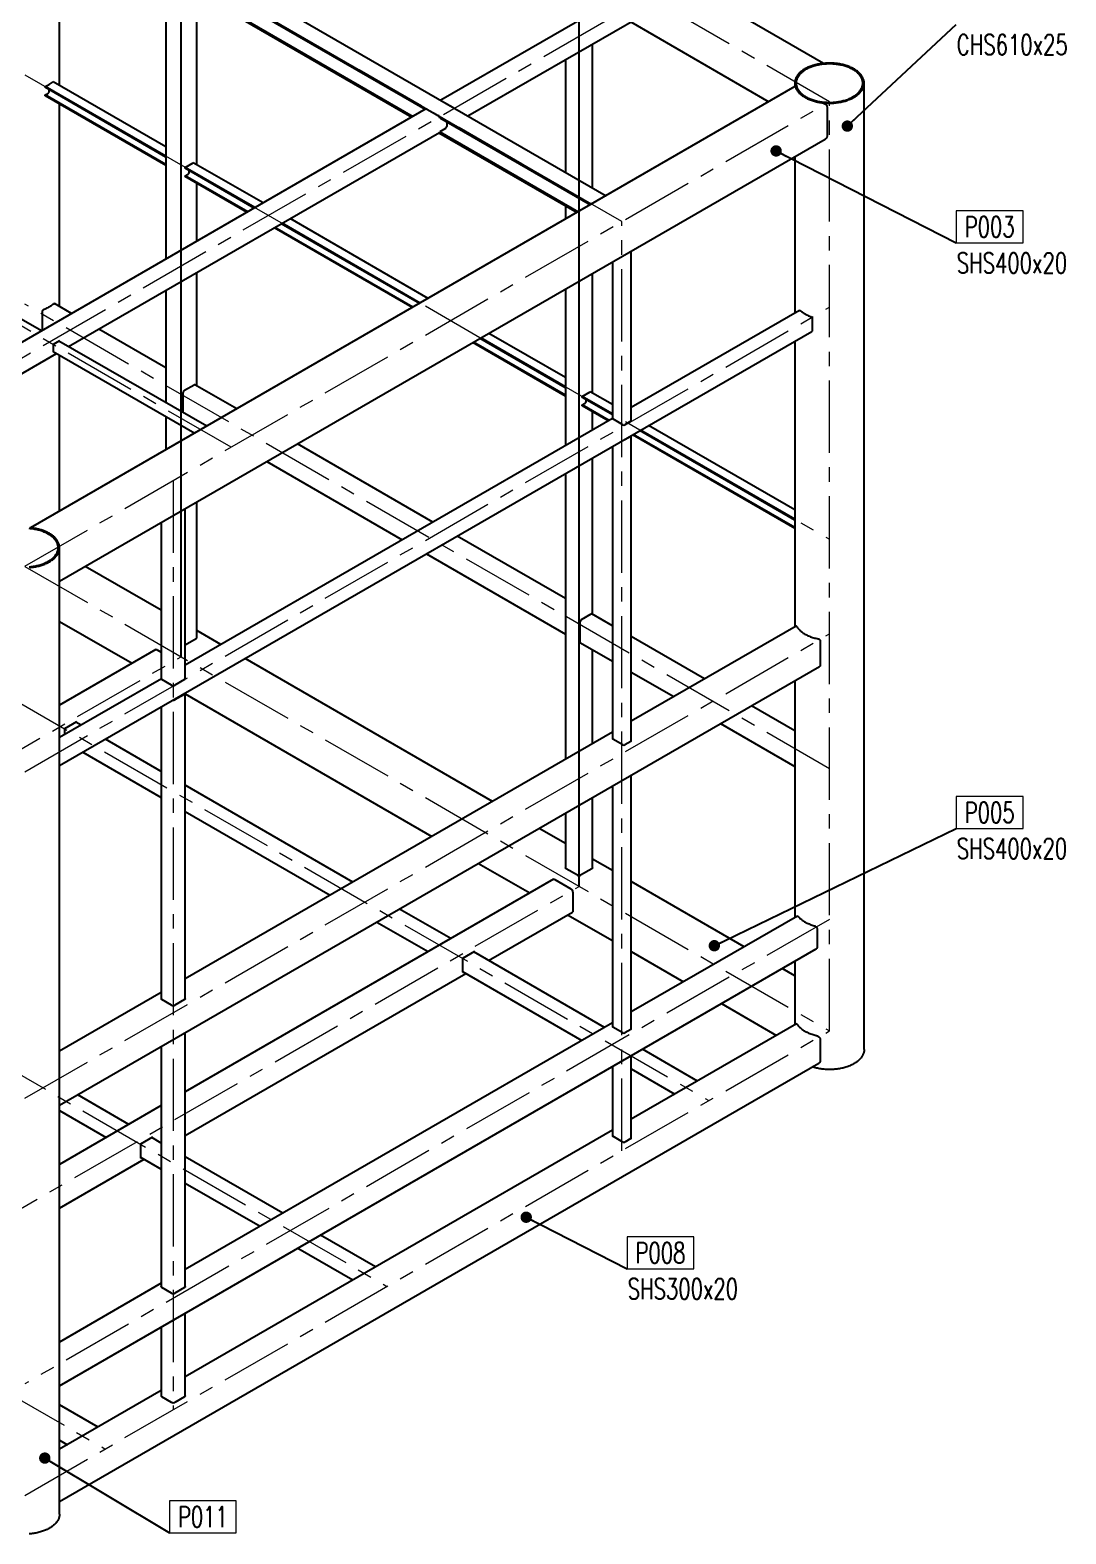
# Model space of a CAD drawing. Header units: millimetres. Extents: x 175738 to 196759, y -70231 to 13866.
# Drawn here: x 183631 to 188183, y 3687 to 10295 of the extents above; entities that cross this region are included whole.
import ezdxf
from ezdxf.enums import TextEntityAlignment as Align

# ---------------------------------------------------------------- set-up
doc = ezdxf.new("R2010")
doc.units = ezdxf.units.MM
doc.linetypes.add('CENTER', pattern=[10.16, 6.35, -1.27, 1.27, -1.27])
doc.linetypes.add('ISO_04W018', pattern=[5.48, 4.3, -0.54, 0.1, -0.54])
for name, color, linetype, lineweight in [('13-LIN-018-CENT', 1, 'ISO_04W018', 9), ('24-SYM-025-SP', 2, 'Continuous', 15), ('34-TXT-018', 1, 'Continuous', 13)]:
    doc.layers.add(name, color=color, linetype=linetype, lineweight=lineweight)
doc.styles.add('NEW', font='romans.shx', dxfattribs={"width": 0.7})
doc.styles.add('SLDTEXTSTYLE0', font='TXT', dxfattribs={"width": 0.605})
doc.dimstyles.new('1 to 100 AEG', dxfattribs={"dimscale": 100, "dimtxt": 2.5, "dimasz": 2.5, "dimexe": 1.5, "dimexo": 1.5, "dimgap": 0.725, "dimtad": 1, "dimdec": 0, "dimrnd": 1e-09, "dimzin": 12, "dimdsep": 46, "dimtxsty": 'SLDTEXTSTYLE0', "dimcen": 0.09, "dimadec": 0, "dimazin": 3, "dimtfac": 1, "dimtdec": 0, "dimtofl": 0, "dimtmove": 0, "dimatfit": 3, "dimfxl": 1, "dimtfill": 1, "dimfrac": 2, "dimtolj": 1, "dimtzin": 12, "dimarcsym": 0})

msp = doc.modelspace()

# ---------------------------------------------------------------- linework, layer by layer
at = {"color": 7, "linetype": 'Continuous', "lineweight": 25}
for p, q in [((187118.49, 10148.45), (183759.86, 12087.34)), ((184295.7, 7541.58), (184295.7, 11624.28)), ((182798.86, 11508.75), (186162.36, 9567.05)), ((182735.22, 11472.02), (186098.72, 9530.31)), ((182735.22, 11466.3), (185367.66, 9946.63)), ((183258.13, 11102.37), (185313.91, 9915.6)), ((183253.18, 11099.52), (185308.96, 9912.74)), ((183760.96, 10051.46), (183760.96, 10806.38)), ((186043.6, 6532.54), (186043.6, 10615.24)), ((184227.59, 10537), (184227.59, 9288.48)), ((184363.8, 9703.45), (184363.8, 10458.37)), ((186243.77, 10452.4), (185436.25, 9986.22)), ((185555.25, 9917.52), (186303.27, 10349.34)), ((186270.58, 10330.48), (186877.69, 9980)), ((183681.29, 8973.11), (181589.23, 10180.83)), ((186103.09, 9601.26), (186103.09, 10233.79)), ((185984.1, 10165.09), (185984.1, 9669.96)), ((187109.41, 10147.35), (187108.75, 10147.31)), ((186992.57, 10046.31), (183633.96, 8107.43)), ((184227.59, 9741.25), (183697.15, 10047.47)), ((183697.15, 10043.39), (183697.15, 10047.47)), ((184227.59, 9782.07), (183732.51, 10067.88)), ((186991.49, 10061.65), (186991.49, 10045.69)), ((186995.62, 10082), (186995.27, 10081.03)), ((187296.49, 5815.64), (187296.49, 10061.65)), ((184227.59, 9737.17), (183697.15, 10043.39)), ((184227.59, 9704.51), (183697.15, 10010.73)), ((183697.15, 10006.64), (183697.15, 10010.73)), ((184227.59, 9700.43), (183697.15, 10006.64)), ((183715.22, 10024.38), (183715.22, 10032.96)), ((185439.17, 9984.53), (185488.67, 9955.96)), ((185370.53, 9948.29), (182882.34, 8511.89)), ((183760.96, 9080.31), (183760.96, 9969.81)), ((185375.53, 9947.79), (185425.03, 9919.22)), ((187133.29, 9957.5), (187133.29, 9826.86)), ((185431.78, 9909.61), (186093.77, 9527.45)), ((185456.79, 9861.99), (185431.78, 9847.55)), ((185431.78, 9847.55), (186040.02, 9496.42)), ((185459.24, 9865.48), (185462.42, 9870.99)), ((185462.42, 9891.92), (185462.42, 9870.99)), ((183760.96, 7873.29), (187125.7, 9815.71)), ((183800.3, 8904.41), (185430.03, 9845.24)), ((185427.96, 9844.04), (186035.07, 9493.56)), ((186991.49, 9738.23), (186991.49, 9050.9)), ((184313.37, 9691.73), (184348.73, 9712.15)), ((184619.75, 9514.87), (184313.37, 9691.73)), ((184313.37, 9687.65), (184313.37, 9691.73)), ((184616.21, 9512.83), (184313.37, 9687.65)), ((184313.37, 9654.99), (184325.75, 9662.13)), ((184587.92, 9496.5), (184313.37, 9654.99)), ((184313.37, 9650.91), (184313.37, 9654.99)), ((184584.39, 9494.46), (184313.37, 9650.91)), ((184329.99, 9669.48), (184329.99, 9678.06)), ((184655.1, 9535.28), (184348.73, 9712.15)), ((184363.8, 9367.11), (184363.8, 9621.8)), ((185984.1, 9522.99), (185984.1, 9464.14)), ((185381.22, 9116.1), (184774.11, 9466.58)), ((185310.5, 9075.28), (184703.39, 9425.76)), ((185314.04, 9077.32), (184706.93, 9427.8)), ((185342.33, 9093.65), (184735.22, 9444.13)), ((185345.86, 9095.69), (184738.75, 9446.17)), ((186273.45, 8578.44), (186273.45, 9323.72)), ((186190.28, 9275.71), (186190.28, 8588.65)), ((184363.8, 8732.3), (184363.8, 9229.71)), ((186103.09, 8699.37), (186103.09, 9225.37)), ((184227.59, 9151.08), (184227.59, 8657.74)), ((185984.1, 9156.68), (185984.1, 8469.34)), ((183686.46, 8976.1), (183686.46, 9059.38)), ((183813.97, 9049.7), (183738.25, 9093.42)), ((187012.86, 9063.24), (186273.45, 8636.38)), ((187068.22, 9027.17), (187068.22, 8974.91)), ((183760.54, 8929.75), (183732.26, 8913.42)), ((184407.41, 8553.93), (183758.47, 8928.56)), ((183760.54, 8927.36), (183760.54, 8929.75)), ((183760.96, 7062.97), (187066.12, 8971)), ((184227.59, 8810.92), (183932.98, 8981)), ((185984.1, 8686.42), (185576.8, 8921.55)), ((185984.1, 8690.5), (185580.33, 8923.59)), ((185984.1, 8723.16), (185608.62, 8939.92)), ((185984.1, 8727.25), (185612.16, 8941.96)), ((185984.1, 8768.07), (185647.51, 8962.37)), ((186991.49, 8927.92), (186991.49, 7672.81)), ((183001.35, 8443.19), (183747.87, 8874.14)), ((183732.26, 8913.42), (183732.26, 8880.76)), ((183732.26, 8883.15), (184354.98, 8523.67)), ((183732.26, 8880.76), (183734.33, 8881.96)), ((183760.96, 8180.75), (183760.96, 8866.59)), ((184310.19, 8712.37), (184351.91, 8736.45)), ((184540.09, 8630.53), (184355.91, 8736.85)), ((184304.53, 8613.57), (184304.53, 8702.57)), ((186057.74, 8684.73), (186093.09, 8705.14)), ((186190.28, 8608.22), (186057.74, 8684.73)), ((186057.74, 8680.65), (186057.74, 8684.73)), ((186190.28, 8604.14), (186057.74, 8680.65)), ((186074.35, 8662.48), (186074.35, 8671.06)), ((186190.28, 8649.04), (186093.09, 8705.14)), ((184227.59, 8597.2), (184227.59, 8450.13)), ((184304.54, 8613.32), (184304.53, 8613.57)), ((186057.74, 8647.99), (186070.11, 8655.13)), ((186175.65, 8579.92), (186057.74, 8647.99)), ((186057.74, 8643.91), (186057.74, 8647.99)), ((186172.11, 8577.88), (186057.74, 8643.91)), ((186103.09, 8538.04), (186103.09, 8617.72)), ((186190.3, 8588.38), (184312.97, 7504.62)), ((186236.25, 8560.61), (186192.12, 8586.08)), ((186271.6, 8575.87), (186245.16, 8560.61)), ((186991.49, 8141.61), (186310.45, 8534.76)), ((186991.49, 8145.69), (186313.99, 8536.8)), ((186991.49, 8186.51), (186349.35, 8557.21)), ((185401.7, 8133.13), (184806.38, 8476.8)), ((186190.28, 8465.39), (186190.28, 7181.99)), ((186245.16, 8495.28), (186271.6, 8510.55)), ((186273.45, 7171.78), (186273.45, 8513.12)), ((186991.49, 8104.86), (186278.63, 8516.39)), ((186991.49, 8108.95), (186282.16, 8518.43)), ((184671.57, 8398.98), (185266.89, 8055.31)), ((186103.09, 7728.22), (186103.09, 8415.06)), ((185984.1, 8346.36), (185984.1, 7091.26)), ((184363.8, 7623.23), (184363.8, 8221.3)), ((184208.12, 8131.43), (184208.12, 7445.53)), ((184312.97, 7445.53), (184312.97, 8191.96)), ((183643.69, 8106.29), (183642.8, 8106.36)), ((185984.1, 7796.92), (185508.21, 8071.64)), ((183756.86, 8040.88), (183756.83, 8040.98)), ((183760.96, 3774.62), (183760.96, 8020.63)), ((184208.12, 7745.87), (183874.18, 7938.65)), ((185373.41, 7993.82), (185984.1, 7641.27)), ((183760.96, 7696.55), (184079.33, 7512.76)), ((186048.9, 7606.57), (186048.9, 7695.57)), ((186054.56, 7705.37), (186096.28, 7729.45)), ((186190.28, 7677.89), (186100.27, 7729.85)), ((186997.8, 7676.46), (186273.45, 7258.3)), ((184361.95, 7620.66), (184312.97, 7592.39)), ((184469.49, 7594.98), (184363.8, 7656)), ((186050.56, 7602.91), (186190.28, 7522.25)), ((186595.28, 7444.09), (186273.45, 7629.88)), ((187103.13, 7612.09), (187103.13, 7502.68)), ((184183.38, 7572.82), (183760.96, 7328.96)), ((184189.63, 7572.2), (184208.12, 7561.53)), ((185663.08, 6905.94), (184576.01, 7533.49)), ((186103.09, 7159.95), (186103.09, 7572.58)), ((183760.96, 5570.57), (187100.55, 7498.48)), ((186273.45, 7474.23), (186460.48, 7366.26)), ((184208.37, 7444.24), (183760.96, 7185.95)), ((184253.47, 7416.95), (184211.05, 7441.45)), ((184310.04, 7441.45), (184267.62, 7416.95)), ((186991.49, 7435.52), (186991.49, 6395.44)), ((184310.04, 7376.12), (184267.62, 7351.63)), ((184312.97, 6038.87), (184312.97, 7380.2)), ((184312.97, 7377.88), (185396.78, 6752.21)), ((184208.12, 7321.11), (184208.12, 6038.87)), ((186991.49, 7215.36), (186800.8, 7325.44)), ((183836.08, 7255.84), (183783.04, 7225.23)), ((183783.04, 7225.23), (183783.04, 7198.7)), ((183855.74, 7240.67), (183832.76, 7253.93)), ((183836.08, 7252.02), (183836.08, 7255.84)), ((186190.28, 7210.28), (184312.97, 6126.54)), ((186666, 7247.62), (186991.49, 7059.72)), ((184208.12, 7037.24), (183962.25, 7179.18)), ((186236.25, 7153.94), (186192.12, 7179.42)), ((186271.6, 7169.21), (186245.16, 7153.94)), ((183862.81, 7121.77), (184208.12, 6922.42)), ((186273.45, 5906.76), (186273.45, 7021.01)), ((185049.32, 6551.62), (184312.97, 6976.71)), ((186190.28, 6972.99), (186190.28, 5916.97)), ((186103.09, 6614.19), (186103.09, 6922.66)), ((184312.97, 6861.89), (184949.88, 6494.21)), ((185984.1, 6853.97), (185984.1, 6614.19)), ((185984.1, 6720.62), (185868.6, 6787.29)), ((185602.3, 6633.56), (185827.23, 6503.72)), ((186036.52, 6581.54), (185987.03, 6610.11)), ((186100.16, 6610.11), (186050.67, 6581.54)), ((186190.28, 6601.59), (186103.09, 6651.92)), ((185931.28, 6563.78), (184312.97, 5629.55)), ((185937.53, 6563.16), (186008.24, 6522.34)), ((186769.44, 6267.25), (186273.45, 6553.58)), ((186017.08, 6507.03), (186017.08, 6425.38)), ((185479.77, 6303.13), (185254.85, 6432.98)), ((185646.21, 6207.05), (186014.49, 6419.66)), ((185155.4, 6375.57), (185380.32, 6245.72)), ((185993.67, 6407.63), (186190.28, 6294.13)), ((187002.9, 6402.02), (186273.45, 5980.92)), ((187089.82, 6345.92), (187089.82, 6264.27)), ((183760.96, 4338.33), (187086.1, 6257.89)), ((185583.98, 6246.8), (185530.94, 6216.19)), ((185530.94, 6216.19), (185530.94, 6154.95)), ((186155.68, 5912.94), (185580.66, 6244.89)), ((185583.98, 6242.98), (185583.98, 6246.8)), ((186273.45, 6246.12), (186503.14, 6113.52)), ((184312.97, 5437.39), (185546.76, 6149.64)), ((185530.94, 6158.77), (186056.24, 5855.53)), ((185530.94, 6154.95), (185534.26, 6156.86)), ((186991.49, 6139.06), (186935.87, 6171.17)), ((186991.49, 6203.27), (186991.49, 5924.08)), ((184208.12, 6066.01), (183760.96, 5807.86)), ((184253.47, 6010.29), (184211.05, 6034.78)), ((184310.04, 6034.78), (184267.62, 6010.29)), ((186669.58, 6017.44), (186911.39, 5877.84)), ((186190.28, 5932.91), (184312.97, 4849.16)), ((184312.97, 4773.85), (184312.97, 5889.25)), ((186236.25, 5888.92), (186192.12, 5914.4)), ((186271.6, 5904.19), (186245.16, 5888.92)), ((186998.58, 5928.17), (186273.45, 5509.56)), ((184208.12, 5828.72), (184208.12, 4773.85)), ((186563.94, 5677.26), (186322.12, 5816.85)), ((187103.13, 5860.65), (187103.13, 5764.3)), ((183760.96, 3829.49), (187098.01, 5755.94)), ((186273.45, 5426.87), (186273.45, 5788.76)), ((186190.28, 5740.74), (186190.28, 5437.08)), ((186273.45, 5730.13), (186464.49, 5619.85)), ((184065.56, 5486.72), (183840.63, 5616.57)), ((184208.12, 5569.02), (183760.96, 5310.88)), ((183760.96, 5547.75), (183966.11, 5429.31)), ((184169.76, 5430.39), (184116.73, 5399.78)), ((184208.12, 5404.43), (184166.45, 5428.48)), ((184169.76, 5426.57), (184169.76, 5430.39)), ((186190.28, 5461.55), (184312.97, 4377.8)), ((186236.25, 5409.04), (186192.12, 5434.51)), ((186271.6, 5424.3), (186245.16, 5409.04)), ((184116.73, 5399.78), (184116.73, 5338.54)), ((183760.96, 5118.72), (184132.55, 5333.23)), ((184116.73, 5342.36), (184208.12, 5289.61)), ((184116.73, 5338.54), (184120.04, 5340.45)), ((184741.47, 5096.53), (184312.97, 5343.9)), ((184312.97, 5229.08), (184642.02, 5039.12)), ((185149.72, 4860.85), (184907.91, 5000.45)), ((184808.46, 4943.04), (185050.28, 4803.44)), ((184208.12, 4788.63), (183760.96, 4530.49)), ((184253.47, 4745.27), (184211.05, 4769.77)), ((184310.04, 4769.77), (184267.62, 4745.27)), ((184312.97, 4293.96), (184312.97, 4657)), ((184208.12, 4596.47), (184208.12, 4293.96)), ((184208.12, 4317.27), (183760.96, 4059.13)), ((183929.96, 4156.7), (183760.96, 4254.26)), ((184253.47, 4265.38), (184211.05, 4289.88)), ((184310.04, 4289.88), (184267.62, 4265.38)), ((183760.96, 4098.62), (183795.16, 4078.88))]:
    msp.add_line(p, q, dxfattribs=at)
at = {"color": 7, "linetype": 'Continuous', "lineweight": 25, "flags": 128}
for points in [[(187036.16, 9999.4), (187039.88, 9997.32), (187043.72, 9995.32), (187047.68, 9993.39), (187051.75, 9991.55), (187055.93, 9989.78), (187060.21, 9988.09), (187064.58, 9986.49), (187069.05, 9984.98), (187073.6, 9983.56), (187078.24, 9982.22), (187082.95, 9980.98), (187087.73, 9979.83), (187092.58, 9978.77), (187097.48, 9977.81), (187102.44, 9976.95), (187107.45, 9976.18), (187112.49, 9975.52), (187117.58, 9974.95), (187122.69, 9974.48), (187127.83, 9974.11), (187132.99, 9973.85), (187138.16, 9973.68), (187143.34, 9973.62), (187148.52, 9973.66), (187153.69, 9973.8), (187158.86, 9974.04), (187164, 9974.38), (187169.12, 9974.82), (187174.22, 9975.36), (187179.27, 9976.01), (187184.29, 9976.75), (187189.26, 9977.59), (187194.18, 9978.52), (187199.04, 9979.55), (187203.84, 9980.68), (187208.57, 9981.9), (187213.22, 9983.21), (187217.8, 9984.62), (187222.29, 9986.11), (187226.68, 9987.68), (187230.99, 9989.35), (187235.19, 9991.1), (187239.29, 9992.92), (187243.28, 9994.83), (187247.15, 9996.82), (187250.9, 9998.88), (187254.53, 10001.01), (187258.04, 10003.21), (187261.41, 10005.48), (187264.65, 10007.81), (187267.74, 10010.21), (187270.7, 10012.67), (187273.51, 10015.18), (187276.17, 10017.74), (187278.67, 10020.36), (187281.02, 10023.02), (187283.22, 10025.73), (187285.25, 10028.48), (187287.12, 10031.27), (187288.82, 10034.09), (187290.36, 10036.95), (187291.73, 10039.83), (187292.93, 10042.74), (187293.96, 10045.67), (187294.81, 10048.62), (187295.49, 10051.58), (187295.99, 10054.56), (187296.32, 10057.54), (187296.48, 10060.53), (187296.45, 10063.52), (187296.26, 10066.51), (187295.88, 10069.49), (187295.34, 10072.47), (187294.61, 10075.43), (187293.71, 10078.37), (187292.65, 10081.3), (187291.4, 10084.2), (187289.99, 10087.08), (187288.41, 10089.92), (187286.67, 10092.74), (187284.76, 10095.52), (187282.68, 10098.26), (187280.45, 10100.95), (187278.06, 10103.61), (187275.52, 10106.21), (187272.82, 10108.76), (187269.97, 10111.26), (187266.98, 10113.7), (187263.85, 10116.08), (187260.58, 10118.4), (187257.17, 10120.65), (187253.64, 10122.84), (187249.98, 10124.95), (187246.19, 10126.99), (187242.29, 10128.96), (187238.27, 10130.85), (187234.15, 10132.66), (187229.92, 10134.38), (187225.59, 10136.03), (187221.17, 10137.58), (187216.66, 10139.05), (187212.07, 10140.43), (187207.39, 10141.72), (187202.65, 10142.92), (187197.83, 10144.02), (187192.96, 10145.03), (187188.03, 10145.94), (187183.04, 10146.75), (187178.01, 10147.47), (187172.95, 10148.09), (187167.85, 10148.61), (187162.72, 10149.02), (187157.57, 10149.34), (187152.4, 10149.56), (187147.23, 10149.67), (187142.05, 10149.68), (187136.87, 10149.59), (187131.7, 10149.4), (187126.55, 10149.11), (187121.41, 10148.72), (187116.3, 10148.23), (187111.23, 10147.63), (187106.19, 10146.94), (187101.19, 10146.15), (187096.25, 10145.27), (187091.36, 10144.28), (187086.53, 10143.2), (187081.76, 10142.03), (187077.07, 10140.76), (187072.46, 10139.4), (187067.93, 10137.96), (187063.48, 10136.42), (187059.13, 10134.8), (187054.88, 10133.1), (187050.73, 10131.31), (187046.68, 10129.44), (187042.75, 10127.49), (187038.94, 10125.47), (187035.24, 10123.37), (187031.68, 10121.21), (187028.24, 10118.97), (187024.93, 10116.67), (187021.77, 10114.3), (187018.74, 10111.88), (187015.86, 10109.39), (187013.12, 10106.85), (187010.54, 10104.26), (187008.11, 10101.62), (187005.84, 10098.93), (187003.73, 10096.21), (187001.77, 10093.44), (186999.99, 10090.63), (186998.36, 10087.79), (186996.91, 10084.92), (186995.63, 10082.02), (186994.52, 10079.1), (186993.57, 10076.16), (186992.81, 10073.21), (186992.22, 10070.24), (186991.8, 10067.26), (186991.56, 10064.27), (186991.49, 10061.28), (186991.6, 10058.29), (186991.89, 10055.31), (186992.35, 10052.33), (186992.98, 10049.36), (186993.79, 10046.41), (186994.78, 10043.47), (186995.93, 10040.56), (186997.26, 10037.67), (186998.75, 10034.8), (187000.42, 10031.97), (187002.25, 10029.18), (187004.24, 10026.42), (187006.39, 10023.7), (187008.7, 10021.02), (187011.17, 10018.39), (187013.79, 10015.81), (187016.56, 10013.29), (187019.48, 10010.82), (187022.54, 10008.41), (187025.75, 10006.06), (187029.09, 10003.77), (187032.56, 10001.55), (187036.16, 9999.4)], [(187108.75, 10147.31), (187103.65, 10146.56), (187098.6, 10145.7), (187093.61, 10144.75), (187088.67, 10143.69), (187083.8, 10142.54), (187079, 10141.3), (187074.28, 10139.95), (187069.64, 10138.52), (187065.09, 10136.99), (187060.63, 10135.37), (187056.27, 10133.67), (187052.02, 10131.88), (187047.88, 10130.01), (187043.85, 10128.05), (187039.94, 10126.02), (187036.16, 10123.9), (187032.5, 10121.72), (187028.97, 10119.46), (187025.59, 10117.14), (187022.34, 10114.75), (187019.24, 10112.29), (187016.29, 10109.78), (187013.49, 10107.2), (187010.84, 10104.58), (187008.36, 10101.9), (187006.03, 10099.17), (187003.87, 10096.4), (187001.88, 10093.59), (187000.05, 10090.74), (186998.4, 10087.85), (186996.92, 10084.94), (186995.62, 10082)], [(187040.4, 10001.85), (187044.06, 9999.81), (187047.83, 9997.85), (187051.73, 9995.96), (187055.73, 9994.15), (187059.84, 9992.42), (187064.06, 9990.78), (187068.37, 9989.22), (187072.77, 9987.75), (187077.25, 9986.37), (187081.82, 9985.07), (187086.46, 9983.87), (187091.17, 9982.77), (187095.95, 9981.76), (187100.78, 9980.84), (187105.66, 9980.03), (187110.59, 9979.31), (187115.56, 9978.69), (187120.57, 9978.17), (187125.6, 9977.75), (187130.66, 9977.43), (187135.73, 9977.22), (187140.81, 9977.1), (187145.9, 9977.09), (187150.98, 9977.18), (187156.05, 9977.37), (187161.11, 9977.66), (187166.15, 9978.05), (187171.17, 9978.55), (187176.15, 9979.14), (187181.09, 9979.84), (187185.98, 9980.63), (187190.83, 9981.52), (187195.62, 9982.51), (187200.35, 9983.59), (187205.01, 9984.77), (187209.59, 9986.03), (187214.1, 9987.39), (187218.52, 9988.84), (187222.85, 9990.38), (187227.09, 9992), (187231.23, 9993.71), (187235.26, 9995.5), (187239.18, 9997.37), (187242.99, 9999.31), (187246.68, 10001.34), (187250.24, 10003.43), (187253.68, 10005.59), (187256.98, 10007.82), (187260.15, 10010.12), (187263.18, 10012.48), (187266.06, 10014.9), (187268.8, 10017.37), (187271.39, 10019.9), (187273.82, 10022.48), (187276.1, 10025.1), (187278.22, 10027.77), (187280.17, 10030.48), (187281.97, 10033.23), (187283.59, 10036.01), (187285.05, 10038.82), (187286.34, 10041.66), (187287.45, 10044.53), (187288.4, 10047.41), (187289.17, 10050.31), (187289.76, 10053.23), (187290.18, 10056.15), (187290.42, 10059.09), (187290.49, 10062.02), (187290.38, 10064.96), (187290.09, 10067.89), (187289.63, 10070.81), (187288.99, 10073.72), (187288.18, 10076.62), (187287.19, 10079.5), (187286.03, 10082.36), (187284.7, 10085.19), (187283.2, 10088), (187281.53, 10090.77), (187279.7, 10093.51), (187277.7, 10096.21), (187275.54, 10098.87), (187273.23, 10101.48), (187270.76, 10104.05), (187268.13, 10106.56), (187265.36, 10109.02), (187262.44, 10111.42), (187259.37, 10113.77), (187256.17, 10116.05), (187252.83, 10118.26), (187249.36, 10120.41), (187245.77, 10122.48), (187242.05, 10124.49), (187238.21, 10126.41), (187234.26, 10128.26), (187230.2, 10130.03), (187226.04, 10131.72), (187221.78, 10133.32), (187217.42, 10134.83), (187212.98, 10136.26), (187208.45, 10137.6), (187203.85, 10138.84), (187199.17, 10140), (187194.43, 10141.06), (187189.62, 10142.02), (187184.76, 10142.88), (187179.86, 10143.65), (187174.9, 10144.32), (187169.92, 10144.89), (187164.9, 10145.36), (187159.85, 10145.73), (187154.79, 10146), (187149.71, 10146.16), (187144.63, 10146.23), (187139.54, 10146.19), (187134.46, 10146.05), (187129.39, 10145.81), (187124.34, 10145.46), (187119.32, 10145.02), (187114.32, 10144.47), (187109.36, 10143.83), (187104.44, 10143.09), (187099.57, 10142.24), (187094.75, 10141.31), (187089.99, 10140.27), (187085.29, 10139.14), (187080.67, 10137.92), (187076.12, 10136.6), (187071.66, 10135.2), (187067.28, 10133.71), (187063, 10132.13), (187058.81, 10130.46), (187054.72, 10128.71), (187050.74, 10126.88), (187046.88, 10124.98), (187043.13, 10122.99), (187039.5, 10120.93), (187036, 10118.81), (187032.63, 10116.61), (187029.39, 10114.34), (187026.3, 10112.02), (187023.34, 10109.63), (187020.53, 10107.18), (187017.86, 10104.68), (187015.35, 10102.13), (187013, 10099.52), (187010.8, 10096.88), (187008.76, 10094.19), (187006.89, 10091.46), (187005.18, 10088.69), (187003.64, 10085.9), (187002.26, 10083.07), (187001.06, 10080.22), (187000.03, 10077.34), (186999.18, 10074.45), (186998.49, 10071.54), (186997.99, 10068.62), (186997.66, 10065.69), (186997.5, 10062.75), (186997.52, 10059.82), (186997.72, 10056.89), (186998.1, 10053.96), (186998.65, 10051.04), (186999.37, 10048.13), (187000.27, 10045.24), (187001.35, 10042.37), (187002.59, 10039.53), (187004.01, 10036.71), (187005.59, 10033.92), (187007.34, 10031.16), (187009.26, 10028.44), (187011.33, 10025.76), (187013.57, 10023.13), (187015.97, 10020.54), (187018.52, 10018), (187021.22, 10015.51), (187024.06, 10013.08), (187027.06, 10010.7), (187030.19, 10008.39), (187033.46, 10006.14), (187036.87, 10003.96), (187040.4, 10001.85)], [(186995.62, 10041.31), (186996.92, 10038.37), (186998.4, 10035.45), (187000.05, 10032.57), (187001.88, 10029.72), (187003.87, 10026.91), (187006.03, 10024.14), (187008.36, 10021.41), (187010.84, 10018.73), (187013.49, 10016.1), (187016.29, 10013.53), (187019.24, 10011.02), (187022.34, 10008.56), (187025.59, 10006.17), (187028.97, 10003.84), (187032.5, 10001.59), (187036.16, 9999.4), (187039.94, 9997.29), (187043.85, 9995.26), (187047.88, 9993.3), (187052.02, 9991.43), (187056.27, 9989.64), (187060.63, 9987.93), (187065.09, 9986.32), (187069.64, 9984.79), (187074.28, 9983.35), (187079, 9982.01), (187083.8, 9980.76), (187088.67, 9979.61), (187093.61, 9978.56), (187098.6, 9977.61), (187103.65, 9976.75), (187108.75, 9976)], [(185370.53, 9948.29), (185370.96, 9948.5), (185371.76, 9948.71), (185372.64, 9948.75), (185373.57, 9948.61), (185374.54, 9948.29), (185375.53, 9947.79)], [(183693.39, 9068.44), (183697.82, 9070.22), (183702.14, 9072.09), (183706.34, 9074.05), (183710.41, 9076.09), (183714.36, 9078.21), (183718.18, 9080.42), (183721.86, 9082.7), (183725.4, 9085.05), (183728.79, 9087.48), (183732.03, 9089.97), (183735.11, 9092.52)], [(187015.93, 9062.3), (187018.93, 9059.73), (187022.08, 9057.22), (187025.38, 9054.77), (187028.83, 9052.39), (187032.42, 9050.09), (187036.16, 9047.85), (187040.02, 9045.7), (187044.02, 9043.63), (187048.13, 9041.63), (187052.37, 9039.73), (187056.72, 9037.91), (187061.18, 9036.18)], [(186271.6, 8510.55), (186272.31, 8511.03), (186272.86, 8511.58), (186273.23, 8512.18), (186273.42, 8512.8), (186273.43, 8513.39)], [(183712.05, 7960.83), (183715.58, 7962.94), (183718.98, 7965.12), (183722.25, 7967.37), (183725.39, 7969.68), (183728.38, 7972.06), (183731.23, 7974.49), (183733.93, 7976.98), (183736.48, 7979.52), (183738.87, 7982.11), (183741.11, 7984.74), (183743.19, 7987.42), (183745.1, 7990.14), (183746.85, 7992.9), (183748.44, 7995.69), (183749.85, 7998.51), (183751.1, 8001.35), (183752.17, 8004.22), (183753.07, 8007.11), (183753.8, 8010.02), (183754.35, 8012.94), (183754.72, 8015.87), (183754.92, 8018.8), (183754.94, 8021.73), (183754.79, 8024.67), (183754.46, 8027.6), (183753.95, 8030.52), (183753.27, 8033.43), (183752.41, 8036.32), (183751.38, 8039.2), (183750.18, 8042.05), (183748.81, 8044.88), (183747.27, 8047.67), (183745.56, 8050.44), (183743.68, 8053.17), (183741.64, 8055.86), (183739.45, 8058.5), (183737.09, 8061.11), (183734.58, 8063.66), (183731.92, 8066.16), (183729.11, 8068.61), (183726.15, 8071), (183723.05, 8073.32), (183719.81, 8075.59), (183716.44, 8077.79), (183712.94, 8079.91), (183709.31, 8081.97), (183705.57, 8083.96), (183701.7, 8085.86), (183697.72, 8087.69), (183693.64, 8089.44), (183689.45, 8091.11), (183685.16, 8092.69), (183680.79, 8094.18), (183676.32, 8095.58), (183671.77, 8096.9), (183667.15, 8098.12), (183662.46, 8099.25), (183657.7, 8100.29), (183652.88, 8101.22), (183648.01, 8102.07), (183643.09, 8102.81), (183638.13, 8103.45), (183633.13, 8104), (183628.1, 8104.44)], [(183716.29, 7958.38), (183719.89, 7960.53), (183723.36, 7962.75), (183726.7, 7965.04), (183729.9, 7967.39), (183732.96, 7969.8), (183735.88, 7972.27), (183738.65, 7974.79), (183741.27, 7977.37), (183743.74, 7980), (183746.05, 7982.68), (183748.21, 7985.4), (183750.2, 7988.16), (183752.03, 7990.95), (183753.69, 7993.78), (183755.19, 7996.65), (183756.51, 7999.54), (183757.67, 8002.45), (183758.65, 8005.39), (183759.46, 8008.34), (183760.1, 8011.31), (183760.56, 8014.29), (183760.84, 8017.27), (183760.95, 8020.26), (183760.89, 8023.25), (183760.65, 8026.24), (183760.23, 8029.22), (183759.64, 8032.19), (183758.87, 8035.14), (183757.93, 8038.08), (183756.82, 8041), (183755.53, 8043.9), (183754.08, 8046.77), (183752.46, 8049.61), (183750.67, 8052.42), (183748.72, 8055.18), (183746.61, 8057.91), (183744.33, 8060.6), (183741.9, 8063.24), (183739.32, 8065.83), (183736.59, 8068.37), (183733.71, 8070.86), (183730.68, 8073.28), (183727.51, 8075.65), (183724.21, 8077.95), (183720.77, 8080.19), (183717.2, 8082.35), (183713.51, 8084.45), (183709.69, 8086.47), (183705.76, 8088.42), (183701.72, 8090.29), (183697.57, 8092.08), (183693.31, 8093.78), (183688.96, 8095.4), (183684.52, 8096.94), (183679.99, 8098.38), (183675.37, 8099.74), (183670.68, 8101.01), (183665.92, 8102.18), (183661.09, 8103.26), (183656.2, 8104.24), (183651.25, 8105.13), (183646.26, 8105.92), (183641.22, 8106.61), (183636.14, 8107.21), (183631.03, 8107.7)], [(183756.83, 8040.98), (183755.52, 8043.92), (183754.05, 8046.83), (183752.39, 8049.72), (183750.57, 8052.57), (183748.57, 8055.38), (183746.41, 8058.15), (183744.09, 8060.88), (183741.6, 8063.56), (183738.96, 8066.18), (183736.16, 8068.76), (183733.2, 8071.27), (183730.1, 8073.73), (183726.86, 8076.12), (183723.47, 8078.44), (183719.95, 8080.7), (183716.29, 8082.88), (183712.5, 8085), (183708.59, 8087.03), (183704.57, 8088.99), (183700.42, 8090.86), (183696.17, 8092.65), (183691.81, 8094.35), (183687.36, 8095.97), (183682.81, 8097.5), (183678.17, 8098.93), (183673.45, 8100.28), (183668.65, 8101.52), (183663.78, 8102.67), (183658.84, 8103.73), (183653.84, 8104.68), (183648.79, 8105.53), (183643.69, 8106.29)], [(183626.84, 7936.73), (183631.88, 7937.15), (183636.88, 7937.67), (183641.85, 7938.29), (183646.78, 7939.01), (183651.67, 7939.82), (183656.5, 7940.74), (183661.27, 7941.75), (183665.98, 7942.85), (183670.62, 7944.05), (183675.19, 7945.35), (183679.68, 7946.73), (183684.08, 7948.2), (183688.39, 7949.76), (183692.6, 7951.4), (183696.71, 7953.13), (183700.72, 7954.94), (183704.61, 7956.83), (183708.39, 7958.79), (183712.05, 7960.83)], [(183629.75, 7933.46), (183634.87, 7933.93), (183639.95, 7934.5), (183645, 7935.16), (183650.01, 7935.93), (183654.96, 7936.79), (183659.87, 7937.75), (183664.71, 7938.81), (183669.5, 7939.96), (183674.21, 7941.2), (183678.84, 7942.53), (183683.39, 7943.96), (183687.86, 7945.47), (183692.24, 7947.07), (183696.51, 7948.76), (183700.69, 7950.53), (183704.76, 7952.37), (183708.72, 7954.3), (183712.57, 7956.3), (183716.29, 7958.38)], [(186999.74, 7674.87), (187001.56, 7671.98), (187003.56, 7669.12), (187005.72, 7666.3), (187008.06, 7663.53), (187010.56, 7660.81), (187013.23, 7658.15), (187016.05, 7655.53), (187019.03, 7652.98), (187022.17, 7650.49), (187025.45, 7648.06), (187028.88, 7645.7), (187032.45, 7643.41), (187036.16, 7641.19), (187039.99, 7639.05), (187043.96, 7636.99), (187048.05, 7635.01), (187052.25, 7633.12), (187056.57, 7631.31), (187061, 7629.59), (187065.52, 7627.96), (187070.14, 7626.42), (187074.86, 7624.97), (187079.66, 7623.62), (187084.53, 7622.37), (187089.48, 7621.22), (187094.5, 7620.17)], [(186050.56, 7602.91), (186050.56, 7602.91), (186049.98, 7603.35), (186049.52, 7603.96), (186049.18, 7604.71), (186048.97, 7605.59), (186048.9, 7606.57)], [(184183.38, 7572.82), (184183.77, 7573.02), (184184.61, 7573.3), (184185.52, 7573.41), (184186.5, 7573.35), (184187.51, 7573.13), (184188.56, 7572.74), (184189.63, 7572.2)], [(184211.05, 7441.45), (184210.11, 7442.07), (184209.34, 7442.76), (184208.75, 7443.51), (184208.35, 7444.3), (184208.14, 7445.12), (184208.12, 7445.53)], [(184312.97, 7445.53), (184312.95, 7445.12), (184312.74, 7444.3), (184312.34, 7443.51), (184311.75, 7442.76), (184310.98, 7442.07), (184310.04, 7441.45)], [(184310.04, 7376.12), (184310.98, 7376.75), (184311.75, 7377.44), (184312.34, 7378.19), (184312.74, 7378.98), (184312.95, 7379.79), (184312.95, 7380.62), (184312.74, 7381.43), (184312.72, 7381.49)], [(185987.03, 6610.11), (185986.09, 6610.73), (185985.32, 6611.43), (185984.73, 6612.18), (185984.33, 6612.97), (185984.12, 6613.78), (185984.1, 6614.19)], [(186103.09, 6614.19), (186103.07, 6613.78), (186102.86, 6612.97), (186102.46, 6612.18), (186101.87, 6611.43), (186101.1, 6610.73), (186100.16, 6610.11)], [(185931.28, 6563.78), (185931.67, 6563.98), (185932.51, 6564.25), (185933.42, 6564.37), (185934.4, 6564.31), (185935.41, 6564.09), (185936.46, 6563.7), (185937.53, 6563.16)], [(186017.08, 6425.38), (186017.01, 6424.19), (186016.82, 6423.08), (186016.5, 6422.09), (186016.07, 6421.22), (186015.51, 6420.48), (186014.86, 6419.89), (186014.49, 6419.66)], [(187006.76, 6400.02), (187009.18, 6397.26), (187011.77, 6394.55), (187014.53, 6391.9), (187017.44, 6389.3), (187020.51, 6386.76), (187023.73, 6384.29), (187027.1, 6381.88), (187030.62, 6379.54), (187034.28, 6377.28), (187038.07, 6375.09), (187041.99, 6372.98), (187046.04, 6370.95), (187050.21, 6369), (187054.49, 6367.14), (187058.89, 6365.37), (187063.39, 6363.69), (187067.99, 6362.1), (187072.69, 6360.6), (187077.47, 6359.2)], [(184211.05, 6034.78), (184210.11, 6035.41), (184209.34, 6036.1), (184208.75, 6036.85), (184208.35, 6037.64), (184208.14, 6038.45), (184208.12, 6038.87)], [(184312.97, 6038.87), (184312.95, 6038.45), (184312.74, 6037.64), (184312.34, 6036.85), (184311.75, 6036.1), (184310.98, 6035.41), (184310.04, 6034.78)], [(187002.83, 5925.22), (187004.91, 5922.42), (187007.15, 5919.67), (187009.56, 5916.97), (187012.13, 5914.31), (187014.85, 5911.71), (187017.73, 5909.16), (187020.76, 5906.67), (187023.94, 5904.25), (187027.26, 5901.89), (187030.72, 5899.59), (187034.31, 5897.37), (187038.03, 5895.22), (187041.89, 5893.14), (187045.86, 5891.15), (187049.95, 5889.23), (187054.15, 5887.4), (187058.46, 5885.65), (187062.87, 5883.99), (187067.38, 5882.41), (187071.98, 5880.93), (187076.67, 5879.54), (187081.43, 5878.25), (187086.27, 5877.05)], [(187296.49, 5815.64), (187296.45, 5813.77), (187296.26, 5810.79), (187295.88, 5807.8), (187295.34, 5804.83), (187294.61, 5801.87), (187293.71, 5798.93), (187292.65, 5796), (187291.4, 5793.1), (187289.99, 5790.22), (187288.41, 5787.37), (187286.67, 5784.56), (187284.76, 5781.78), (187282.68, 5779.04), (187280.45, 5776.34), (187278.06, 5773.69), (187275.52, 5771.09), (187272.82, 5768.53), (187269.97, 5766.03), (187266.98, 5763.59), (187263.85, 5761.21), (187260.58, 5758.89), (187257.17, 5756.64), (187253.64, 5754.46), (187249.98, 5752.34), (187246.19, 5750.3), (187242.29, 5748.34), (187238.27, 5746.45), (187234.15, 5744.64), (187229.92, 5742.91), (187225.59, 5741.27), (187221.17, 5739.71), (187216.66, 5738.24), (187212.07, 5736.86), (187207.39, 5735.58), (187202.65, 5734.38), (187197.83, 5733.28), (187192.96, 5732.27), (187188.03, 5731.36), (187183.04, 5730.54), (187178.01, 5729.82), (187172.95, 5729.21), (187167.85, 5728.69), (187162.72, 5728.27), (187157.57, 5727.95), (187152.4, 5727.74), (187147.23, 5727.63), (187142.05, 5727.61), (187136.87, 5727.7), (187131.7, 5727.89), (187126.55, 5728.18), (187121.41, 5728.58), (187116.3, 5729.07), (187111.23, 5729.66), (187106.19, 5730.35), (187101.19, 5731.14), (187096.25, 5732.03), (187091.36, 5733.01), (187086.53, 5734.09), (187081.76, 5735.27), (187077.07, 5736.53), (187072.46, 5737.89), (187068.78, 5739.06)], [(184211.05, 4769.77), (184210.11, 4770.39), (184209.34, 4771.08), (184208.75, 4771.83), (184208.35, 4772.62), (184208.14, 4773.44), (184208.12, 4773.85)], [(184312.97, 4773.85), (184312.95, 4773.44), (184312.74, 4772.62), (184312.34, 4771.83), (184311.75, 4771.08), (184310.98, 4770.39), (184310.04, 4769.77)], [(184211.05, 4289.88), (184210.11, 4290.5), (184209.34, 4291.19), (184208.75, 4291.94), (184208.35, 4292.73), (184208.14, 4293.55), (184208.12, 4293.96)], [(184312.97, 4293.96), (184312.95, 4293.55), (184312.74, 4292.73), (184312.34, 4291.94), (184311.75, 4291.19), (184310.98, 4290.5), (184310.04, 4289.88)], [(183760.96, 3774.62), (183760.92, 3772.75), (183760.72, 3769.77), (183760.35, 3766.78), (183759.8, 3763.81), (183759.08, 3760.85), (183758.18, 3757.9), (183757.11, 3754.98), (183755.87, 3752.08), (183754.46, 3749.2), (183752.88, 3746.35), (183751.13, 3743.54), (183749.22, 3740.76), (183747.15, 3738.02), (183744.92, 3735.32), (183742.53, 3732.67), (183739.98, 3730.06), (183737.28, 3727.51), (183734.44, 3725.01), (183731.45, 3722.57), (183728.32, 3720.19), (183725.05, 3717.87), (183721.64, 3715.62), (183718.1, 3713.44), (183714.44, 3711.32), (183710.66, 3709.28), (183706.76, 3707.32), (183702.74, 3705.43), (183698.62, 3703.62), (183694.39, 3701.89), (183690.06, 3700.25), (183685.64, 3698.69), (183681.13, 3697.22), (183676.53, 3695.84), (183671.86, 3694.55), (183667.11, 3693.36), (183662.3, 3692.26), (183657.42, 3691.25), (183652.49, 3690.34), (183647.51, 3689.52), (183642.48, 3688.8), (183637.41, 3688.19), (183632.31, 3687.67), (183627.18, 3687.25)]]:
    msp.add_lwpolyline(points, dxfattribs=at)
at = {"color": 7, "linetype": 'Continuous', "lineweight": 25}
for centre, radius, start, end in [((183644.14, 10180.13), 142.86, 291.783014, 308.21161), ((183633.54, 10165.34), 167.19, 292.364743, 297.546118), ((185416.52, 9906.08), 15.66, 13.044875, 57.087134), ((185427.97, 9848.6), 3.95, 301.441455, 344.561536), ((184320.82, 9669.88), 9.18, 302.476398, 357.523602), ((184354.25, 8733.22), 3.99, 65.392714, 125.917745), ((184316.73, 8702.06), 12.2, 122.386856, 177.613144), ((186065.18, 8662.88), 9.18, 302.476398, 357.523602), ((186193.35, 8588.91), 3.08, 184.782266, 246.537875), ((186240.7, 8569.16), 9.64, 242.480539, 297.519461), ((186270.3, 8578.76), 3.16, 294.333235, 354.346623), ((186240.84, 8503.43), 9.22, 266.264714, 297.944933), ((186061.09, 7695.06), 12.2, 122.386856, 177.613144), ((186098.61, 7726.22), 3.99, 65.392714, 125.917745), ((184360.65, 7623.55), 3.16, 294.333235, 354.346623), ((184260.54, 7430.53), 15.31, 242.491425, 297.508575), ((184260.56, 7365.32), 15.4, 261.598786, 297.257726), ((186193.35, 7182.24), 3.08, 184.782266, 246.537875), ((186240.7, 7162.49), 9.64, 242.480539, 297.519461), ((186270.3, 7172.09), 3.16, 294.333235, 354.346623), ((186043.6, 6595.12), 15.31, 242.491425, 297.508575), ((185997.94, 6506.19), 19.16, 2.520155, 57.479845), ((184260.54, 6023.87), 15.31, 242.491425, 297.508575), ((186193.35, 5917.23), 3.08, 184.782266, 246.537875), ((186240.7, 5897.48), 9.64, 242.480539, 297.519461), ((186270.3, 5907.08), 3.16, 294.333235, 354.346623), ((186193.35, 5437.34), 3.08, 184.782266, 246.537875), ((186270.3, 5427.19), 3.16, 294.333235, 354.346623), ((186240.7, 5417.59), 9.64, 242.480539, 297.519461), ((184260.54, 4758.85), 15.31, 242.491425, 297.508575), ((184260.54, 4278.96), 15.31, 242.491425, 297.508575)]:
    msp.add_arc(centre, radius, start, end, dxfattribs=at)
msp.add_ellipse((185452.17, 9869.56), major_axis=(7.07, 12.25), ratio=0.5773346, start_param=4.407737, end_param=4.7124296, dxfattribs=at)
for points, knots in [([(186992.6, 10046.25), (186992.67, 10046.3), (186992.86, 10046.44), (186993.29, 10046.01), (186993.91, 10045.05), (186994.67, 10043.54), (186995.3, 10042.06), (186995.62, 10041.31)], [0, 0, 0, 0, 0.1238489, 0.3322366, 0.5449099, 0.7699045, 1, 1, 1, 1]), ([(183710.86, 10017.1), (183711, 10017.18), (183711.15, 10017.26), (183711.44, 10017.45), (183711.58, 10017.55), (183712.01, 10017.87), (183712.28, 10018.11), (183712.68, 10018.51), (183712.81, 10018.65), (183713.06, 10018.94), (183713.18, 10019.08), (183713.54, 10019.54), (183713.76, 10019.87), (183714.16, 10020.55), (183714.34, 10020.9), (183714.58, 10021.43), (183714.65, 10021.6), (183714.78, 10021.96), (183714.84, 10022.14), (183715, 10022.68), (183715.09, 10023.03), (183715.17, 10023.55), (183715.19, 10023.72), (183715.22, 10024.06), (183715.22, 10024.22), (183715.22, 10024.38)], [0, 0, 0, 0, 0.0625, 0.0625, 0.125, 0.125, 0.25, 0.25, 0.3125, 0.3125, 0.375, 0.375, 0.5, 0.5, 0.625, 0.625, 0.6875, 0.6875, 0.75, 0.75, 0.875, 0.875, 0.9375, 0.9375, 1, 1, 1, 1]), ([(187108.75, 9976), (187110.19, 9975.8), (187111.61, 9975.52), (187114.42, 9974.82), (187115.81, 9974.39), (187117.53, 9973.77), (187117.87, 9973.64), (187118.56, 9973.37), (187118.9, 9973.22), (187119.9, 9972.79), (187120.56, 9972.49), (187122.5, 9971.52), (187123.73, 9970.82), (187125.5, 9969.64), (187126.07, 9969.23), (187127.18, 9968.36), (187127.71, 9967.92), (187129.21, 9966.53), (187130.11, 9965.54), (187131.06, 9964.19), (187131.24, 9963.92), (187131.58, 9963.37), (187131.74, 9963.1), (187132.19, 9962.26), (187132.44, 9961.69), (187132.75, 9960.81), (187132.84, 9960.51), (187133, 9959.92), (187133.07, 9959.62), (187133.23, 9958.71), (187133.29, 9958.11), (187133.29, 9957.5)], [0, 0, 0, 0, 0.125, 0.125, 0.25, 0.25, 0.28125, 0.28125, 0.3125, 0.3125, 0.375, 0.375, 0.5, 0.5, 0.5625, 0.5625, 0.625, 0.625, 0.75, 0.75, 0.78125, 0.78125, 0.8125, 0.8125, 0.875, 0.875, 0.90625, 0.90625, 0.9375, 0.9375, 1, 1, 1, 1]), ([(187133.29, 9826.86), (187133.24, 9826.1), (187133.14, 9824.57), (187132.34, 9822.39), (187131.14, 9820.36), (187129.73, 9818.74), (187128.29, 9817.46), (187127.03, 9816.49), (187126.1, 9816), (187125.67, 9815.77)], [0, 0, 0, 0, 0.1666726, 0.339023, 0.5055401, 0.6761332, 0.7900024, 0.9038907, 1, 1, 1, 1]), ([(183686.46, 9059.38), (183686.46, 9059.81), (183686.51, 9060.25), (183686.65, 9060.94), (183686.71, 9061.17), (183686.84, 9061.63), (183686.92, 9061.86), (183687.1, 9062.32), (183687.2, 9062.55), (183687.42, 9063), (183687.54, 9063.23), (183687.93, 9063.9), (183688.23, 9064.33), (183688.71, 9064.96), (183688.88, 9065.16), (183689.24, 9065.56), (183689.42, 9065.75), (183689.99, 9066.31), (183690.38, 9066.65), (183691, 9067.12), (183691.22, 9067.28), (183691.64, 9067.56), (183691.86, 9067.69), (183692.29, 9067.94), (183692.51, 9068.05), (183692.95, 9068.26), (183693.17, 9068.35), (183693.39, 9068.44)], [0, 0, 0, 0, 0.125, 0.125, 0.1875, 0.1875, 0.25, 0.25, 0.3125, 0.3125, 0.375, 0.375, 0.5, 0.5, 0.5625, 0.5625, 0.625, 0.625, 0.75, 0.75, 0.8125, 0.8125, 0.875, 0.875, 0.9375, 0.9375, 1, 1, 1, 1]), ([(183735.11, 9092.52), (183735.36, 9092.72), (183735.86, 9093.12), (183736.59, 9093.49), (183737.28, 9093.65), (183737.84, 9093.63), (183738.12, 9093.46), (183738.23, 9093.4)], [0, 0, 0, 0, 0.2093948, 0.4244679, 0.6406792, 0.8632046, 1, 1, 1, 1]), ([(187012.88, 9063.22), (187012.97, 9063.27), (187013.23, 9063.43), (187013.75, 9063.46), (187014.4, 9063.32), (187015.12, 9062.95), (187015.64, 9062.56), (187015.91, 9062.32), (187015.93, 9062.3)], [0, 0, 0, 0, 0.12325453, 0.33336447, 0.54926516, 0.76477353, 0.98643076, 1, 1, 1, 1]), ([(187061.18, 9036.18), (187061.63, 9036.01), (187062.08, 9035.8), (187062.73, 9035.44), (187062.95, 9035.31), (187063.39, 9035.03), (187063.6, 9034.89), (187064.23, 9034.42), (187064.63, 9034.08), (187065.21, 9033.53), (187065.39, 9033.34), (187065.75, 9032.95), (187065.93, 9032.74), (187066.42, 9032.13), (187066.72, 9031.7), (187067.11, 9031.03), (187067.23, 9030.8), (187067.46, 9030.35), (187067.56, 9030.12), (187067.84, 9029.44), (187067.98, 9028.98), (187068.17, 9028.06), (187068.22, 9027.61), (187068.22, 9027.17)], [0, 0, 0, 0, 0.125, 0.125, 0.1875, 0.1875, 0.25, 0.25, 0.375, 0.375, 0.4375, 0.4375, 0.5, 0.5, 0.625, 0.625, 0.6875, 0.6875, 0.75, 0.75, 0.875, 0.875, 1, 1, 1, 1]), ([(187068.22, 8974.91), (187068.2, 8974.57), (187068.16, 8973.86), (187067.86, 8972.92), (187067.39, 8972.09), (187066.81, 8971.44), (187066.33, 8971.14), (187066.11, 8971.01)], [0, 0, 0, 0, 0.20516022, 0.41636447, 0.62149978, 0.83240105, 1, 1, 1, 1]), ([(186997.81, 7676.44), (186997.83, 7676.46), (186997.95, 7676.56), (186998.2, 7676.53), (186998.59, 7676.35), (186999.03, 7675.92), (186999.43, 7675.39), (186999.67, 7674.99), (186999.74, 7674.87)], [0, 0, 0, 0, 0.0460048, 0.2464119, 0.4515143, 0.6748298, 0.9038637, 1, 1, 1, 1]), ([(187094.5, 7620.17), (187095.02, 7620.07), (187095.55, 7619.93), (187096.33, 7619.67), (187096.59, 7619.57), (187097.11, 7619.36), (187097.36, 7619.24), (187098.11, 7618.88), (187098.6, 7618.61), (187099.29, 7618.15), (187099.52, 7617.99), (187099.96, 7617.65), (187100.18, 7617.48), (187100.79, 7616.94), (187101.17, 7616.55), (187101.67, 7615.94), (187101.83, 7615.73), (187102.12, 7615.3), (187102.26, 7615.08), (187102.62, 7614.41), (187102.81, 7613.96), (187103, 7613.26), (187103.05, 7613.02), (187103.11, 7612.56), (187103.13, 7612.32), (187103.13, 7612.09)], [0, 0, 0, 0, 0.125, 0.125, 0.1875, 0.1875, 0.25, 0.25, 0.375, 0.375, 0.4375, 0.4375, 0.5, 0.5, 0.625, 0.625, 0.6875, 0.6875, 0.75, 0.75, 0.875, 0.875, 0.9375, 0.9375, 1, 1, 1, 1]), ([(187103.13, 7502.68), (187103.11, 7502.35), (187103.07, 7501.69), (187102.75, 7500.78), (187102.27, 7499.94), (187101.59, 7499.21), (187101.01, 7498.73), (187100.62, 7498.53), (187100.55, 7498.5)], [0, 0, 0, 0, 0.18706592, 0.37992128, 0.56690735, 0.7588128, 0.95632885, 1, 1, 1, 1]), ([(187002.9, 6402.02), (187003.1, 6402.1), (187003.51, 6402.27), (187004.27, 6402.12), (187005.08, 6401.67), (187005.92, 6400.98), (187006.48, 6400.34), (187006.76, 6400.02)], [0, 0, 0, 0, 0.1970098, 0.4084848, 0.625453, 0.8109373, 1, 1, 1, 1]), ([(187077.47, 6359.2), (187077.66, 6359.15), (187077.85, 6359.09), (187078.24, 6358.97), (187078.43, 6358.91), (187079.01, 6358.7), (187079.39, 6358.55), (187080.52, 6358.06), (187081.26, 6357.68), (187082.35, 6357.03), (187082.71, 6356.8), (187083.42, 6356.32), (187083.76, 6356.08), (187084.75, 6355.3), (187085.38, 6354.74), (187086.12, 6353.98), (187086.26, 6353.83), (187086.54, 6353.51), (187086.68, 6353.36), (187087.08, 6352.88), (187087.33, 6352.56), (187087.8, 6351.9), (187088.02, 6351.57), (187088.33, 6351.05), (187088.43, 6350.88), (187088.61, 6350.53), (187088.7, 6350.35), (187089.13, 6349.47), (187089.38, 6348.76), (187089.64, 6347.69), (187089.71, 6347.34), (187089.78, 6346.8), (187089.79, 6346.62), (187089.82, 6346.27), (187089.82, 6346.1), (187089.82, 6345.92)], [0, 0, 0, 0, 0.03125, 0.03125, 0.0625, 0.0625, 0.125, 0.125, 0.25, 0.25, 0.3125, 0.3125, 0.375, 0.375, 0.5, 0.5, 0.53125, 0.53125, 0.5625, 0.5625, 0.625, 0.625, 0.6875, 0.6875, 0.71875, 0.71875, 0.75, 0.75, 0.875, 0.875, 0.9375, 0.9375, 0.96875, 0.96875, 1, 1, 1, 1]), ([(187089.82, 6264.27), (187089.81, 6263.88), (187089.77, 6263.09), (187089.48, 6261.87), (187088.93, 6260.61), (187088.05, 6259.41), (187087.1, 6258.49), (187086.36, 6258.08), (187086.08, 6257.93)], [0, 0, 0, 0, 0.1448699, 0.292113, 0.4828383, 0.6786573, 0.8780912, 1, 1, 1, 1]), ([(186998.59, 5928.14), (186998.75, 5928.22), (186999.14, 5928.41), (186999.88, 5928.22), (187000.78, 5927.62), (187001.77, 5926.64), (187002.48, 5925.7), (187002.83, 5925.22)], [0, 0, 0, 0, 0.1558772, 0.3667125, 0.5827463, 0.7890282, 1, 1, 1, 1]), ([(187086.27, 5877.05), (187087.3, 5876.8), (187088.33, 5876.49), (187089.84, 5875.92), (187090.35, 5875.72), (187091.1, 5875.38), (187091.35, 5875.26), (187091.84, 5875.02), (187092.09, 5874.9), (187093.32, 5874.26), (187094.27, 5873.69), (187095.62, 5872.75), (187096.06, 5872.43), (187096.71, 5871.92), (187096.92, 5871.74), (187097.34, 5871.39), (187097.55, 5871.21), (187098.55, 5870.29), (187099.29, 5869.51), (187100.27, 5868.29), (187100.58, 5867.87), (187101.15, 5867.01), (187101.42, 5866.57), (187102.13, 5865.24), (187102.5, 5864.33), (187102.87, 5862.96), (187102.97, 5862.5), (187103.1, 5861.57), (187103.13, 5861.11), (187103.13, 5860.65)], [0, 0, 0, 0, 0.125, 0.125, 0.1875, 0.1875, 0.21875, 0.21875, 0.25, 0.25, 0.375, 0.375, 0.4375, 0.4375, 0.46875, 0.46875, 0.5, 0.5, 0.625, 0.625, 0.6875, 0.6875, 0.75, 0.75, 0.875, 0.875, 0.9375, 0.9375, 1, 1, 1, 1]), ([(187103.13, 5764.3), (187103.09, 5763.65), (187103.01, 5762.32), (187102.37, 5760.49), (187101.39, 5758.81), (187100.05, 5757.36), (187098.89, 5756.4), (187098.13, 5756.02), (187098, 5755.96)], [0, 0, 0, 0, 0.1878845, 0.3816086, 0.5694062, 0.7621101, 0.9611894, 1, 1, 1, 1])]:
    msp.add_open_spline(points, degree=3, knots=knots, dxfattribs=at)
at = {"layer": '13-LIN-018-CENT', "linetype": 'CENTER', "lineweight": 13, "ltscale": 50}
for p, q in [((187143.99, 9980), (183608.46, 12021.02)), ((184295.7, 7541.58), (184295.7, 11624.28)), ((186231.86, 9453.44), (182696.33, 11494.46)), ((186043.6, 6532.54), (186043.6, 10615.24)), ((184514.34, 8461.93), (180978.8, 10502.96)), ((182808.69, 8400.67), (186344.23, 10441.69)), ((183608.46, 10098.67), (187143.99, 8057.65)), ((183608.46, 7938.98), (187143.99, 9980)), ((187143.99, 5897.3), (187143.99, 9980)), ((186231.86, 5370.74), (186231.86, 9453.44)), ((187143.99, 7049.5), (183608.46, 9090.52)), ((183608.46, 7036.42), (187143.99, 9077.44)), ((184260.54, 8315.42), (184260.54, 4232.72)), ((183608.46, 7938.32), (187143.99, 5897.3)), ((183078.13, 7632.16), (186613.66, 5591.14)), ((183608.46, 5601.18), (187143.99, 7642.2)), ((180760.16, 5500.56), (184295.7, 7541.58)), ((181663.91, 6815.75), (185199.45, 4774.73)), ((182508.06, 4491.52), (186043.6, 6532.54)), ((187143.99, 6387.39), (183608.46, 4346.37)), ((180426.47, 6101.4), (183962.01, 4060.38)), ((183608.46, 3856.28), (187143.99, 5897.3))]:
    msp.add_line(p, q, dxfattribs=at)
at = {"layer": '24-SYM-025-SP', "flags": 128}
for points in [[(187701.15, 9359.9), (187994.53, 9359.9), (187994.53, 9500.3), (187701.15, 9500.3), (187701.15, 9359.9)], [(187701.15, 6786.64), (187994.53, 6786.64), (187994.53, 6927.04), (187701.15, 6927.04), (187701.15, 6786.64)], [(186254.95, 4852.52), (186548.34, 4852.52), (186548.34, 4992.92), (186254.95, 4992.92), (186254.95, 4852.52)], [(184244.11, 3691.69), (184537.49, 3691.69), (184537.49, 3832.09), (184244.11, 3832.09), (184244.11, 3691.69)]]:
    msp.add_lwpolyline(points, close=True, dxfattribs=at)

# ---------------------------------------------------------------- texts
at = {"layer": '24-SYM-025-SP', "style": 'NEW', "width": 0.7}
for s, p in [('P003', (187847.84, 9430.1)), ('P005', (187847.84, 6856.84)), ('P008', (186401.65, 4922.72)), ('P011', (184390.8, 3761.89))]:
    msp.add_text(s, height=90.339, dxfattribs=at).set_placement(p, align=Align.MIDDLE_CENTER)
at = {"layer": '34-TXT-018', "style": 'NEW', "width": 0.7}
for s, p in [('CHS610x25', (187703.45, 10185.53)), ('SHS400x20', (187703.45, 9226.31)), ('SHS400x20', (187703.45, 6653.04)), ('SHS300x20', (186257.26, 4718.93))]:
    msp.add_text(s, height=90.339, dxfattribs=at).set_placement(p)

# ---------------------------------------------------------------- leaders
at = {"layer": '24-SYM-025-SP'}
for points in [[(187222.55, 9872.95), (187701.15, 10319.12)], [(186909.63, 9763.8), (187701.15, 9359.9)], [(186638.12, 6271.67), (187701.15, 6786.64)], [(185811.51, 5078.8), (186254.95, 4852.52)], [(183696.12, 4020.34), (184244.11, 3691.69)]]:
    msp.add_leader(points, dimstyle='1 to 100 AEG', override={"dimscale": 50, "dimasz": 1, "dimldrblk": 'Dot'}, dxfattribs=at)

doc.saveas('drawing.dxf')
